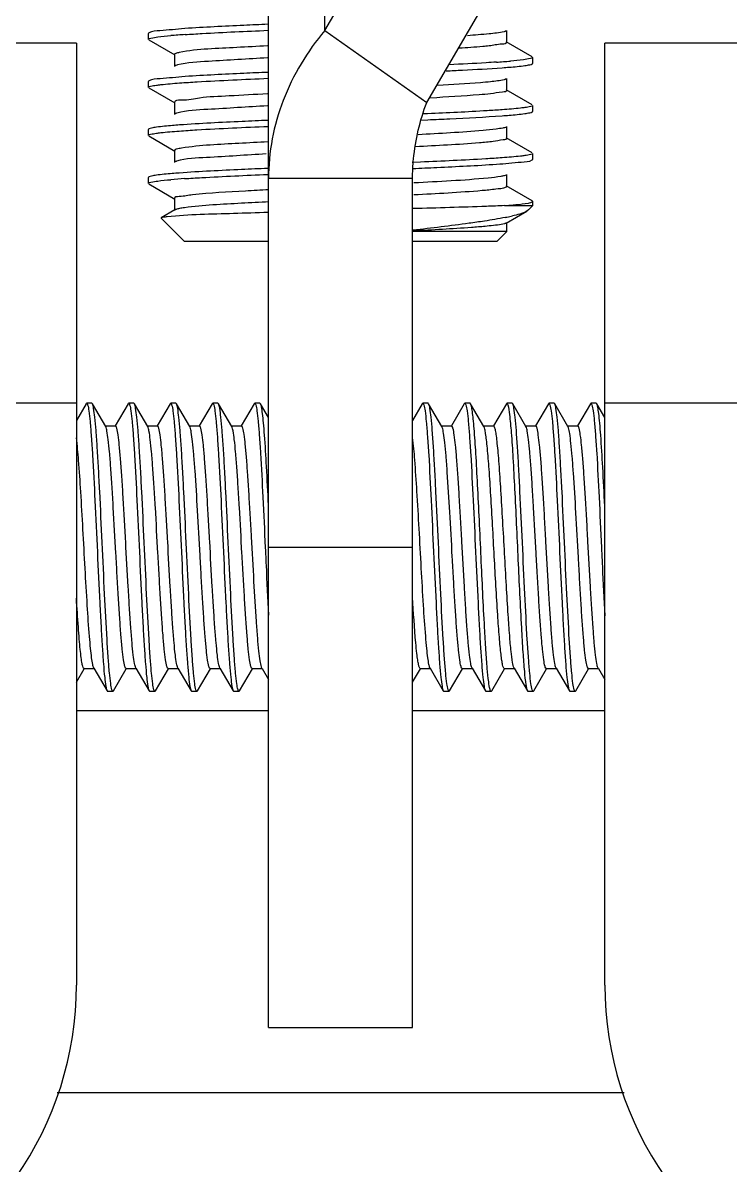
# Model space of a CAD drawing. Extents: x 27938 to 1042331, y -235042 to 1535213.
# Drawn here: x 722846 to 723188, y 765566 to 766119 of the extents above; entities that cross this region are included whole.
import ezdxf

# ---------------------------------------------------------------- set-up
doc = ezdxf.new("R2010")
doc.units = 0
doc.header["$LTSCALE"] = 1000
doc.header["$MEASUREMENT"] = 0

msp = doc.modelspace()

# ---------------------------------------------------------------- linework, layer by layer
at = {"linetype": 'Continuous'}
for p, q in [((722992.09, 766115.21), (723163.2, 766407.3)), ((723041.38, 766080.36), (723212.48, 766372.45)), ((722992.09, 766115.21), (722992.09, 766286.31)), ((722964.88, 765632.83), (722964.88, 766239.85)), ((722992.09, 766115.21), (723041.38, 766080.36)), ((723080.1, 766109.43), (723080.1, 766115.24)), ((722907.04, 766114.04), (722906.82, 766113.79)), ((722906.82, 766110.89), (722906.82, 766113.79)), ((722906.82, 766110.89), (722906.82, 766113.79)), ((722907.04, 766110.63), (722919.64, 766103.33)), ((723092.45, 766102.43), (723079.84, 766109.73)), ((722871.97, 766109.09), (722802.27, 766109.09)), ((722871.97, 766109.09), (722871.97, 765653.4)), ((723127.52, 765653.4), (723127.52, 766109.09)), ((723197.22, 766109.09), (723127.52, 766109.09)), ((722919.39, 766103.63), (722919.39, 766097.82)), ((723092.45, 766099.02), (723092.67, 766099.27)), ((723092.67, 766099.27), (723092.67, 766102.17)), ((723092.67, 766099.27), (723092.67, 766102.17)), ((722907.04, 766090.81), (722906.82, 766090.56)), ((722906.82, 766087.65), (722906.82, 766090.56)), ((722906.82, 766087.65), (722906.82, 766090.56)), ((722907.04, 766087.4), (722919.64, 766080.1)), ((723080.1, 766086.2), (723080.1, 766092.01)), ((723092.45, 766079.2), (723079.84, 766086.5)), ((722919.39, 766080.39), (722919.39, 766074.59)), ((723092.67, 766076.04), (723092.67, 766078.94)), ((723092.67, 766076.04), (723092.67, 766078.94)), ((723038.4, 766071.82), (723041.99, 766071.98)), ((723041.84, 766074.87), (723039.71, 766074.78)), ((723092.45, 766075.78), (723092.67, 766076.04)), ((722907.04, 766067.58), (722906.82, 766067.33)), ((722906.82, 766064.42), (722906.82, 766067.33)), ((722906.82, 766064.42), (722906.82, 766067.33)), ((723080.1, 766062.97), (723080.1, 766068.78)), ((722907.04, 766064.17), (722919.64, 766056.87)), ((723092.45, 766055.96), (723079.84, 766063.26)), ((722919.39, 766057.16), (722919.39, 766051.35)), ((723092.67, 766052.81), (723092.67, 766055.71)), ((723092.67, 766052.81), (723092.67, 766055.71)), ((723038.4, 766051.49), (723034.44, 766051.32)), ((723092.45, 766052.55), (723092.67, 766052.81)), ((722907.04, 766044.35), (722906.82, 766044.09)), ((722906.82, 766041.19), (722906.82, 766044.09)), ((722906.82, 766041.19), (722906.82, 766044.09)), ((723034.57, 766043.52), (722964.88, 766043.52)), ((723034.57, 765632.83), (723034.57, 766043.52)), ((723080.1, 766039.74), (723080.1, 766045.55)), ((722907.04, 766040.94), (722919.64, 766033.64)), ((723092.45, 766032.73), (723079.84, 766040.03)), ((722919.39, 766033.93), (722919.39, 766028.12)), ((723092.67, 766032.48), (723092.45, 766032.73)), ((723092.67, 766030.45), (723092.67, 766032.48)), ((722919.64, 766028.42), (722912.96, 766024.54)), ((723079.02, 766030.45), (723092.67, 766030.45)), ((723079.84, 766022.02), (723089.76, 766027.76)), ((723090.61, 766028.38), (723089.76, 766027.76)), ((723090.6, 766028.38), (723092.67, 766030.45)), ((722912.96, 766024.54), (722912.89, 766024.37)), ((722924.24, 766013.02), (722912.89, 766024.37)), ((723080.1, 766017.87), (723080.1, 766022.31)), ((723080.1, 766017.87), (723034.57, 766017.87)), ((723075.25, 766013.02), (723080.1, 766017.87)), ((722964.88, 766013.02), (722924.24, 766013.02)), ((723075.25, 766013.02), (723034.57, 766013.02)), ((722871.97, 765934.85), (722802.27, 765934.85)), ((722876.64, 765934.62), (722871.97, 765926.56)), ((722876.64, 765934.62), (722876.9, 765934.85)), ((722879.44, 765934.85), (722876.9, 765934.85)), ((722879.44, 765934.85), (722876.9, 765934.85)), ((722876.9, 765934.85), (722876.94, 765934.84)), ((722879.7, 765934.62), (722879.44, 765934.85)), ((722886.12, 765923.55), (722879.7, 765934.62)), ((722896.97, 765934.62), (722890.74, 765923.88)), ((722896.97, 765934.62), (722897.23, 765934.85)), ((722899.77, 765934.85), (722897.23, 765934.85)), ((722899.77, 765934.85), (722897.23, 765934.85)), ((722897.23, 765934.85), (722897.27, 765934.84)), ((722900.03, 765934.62), (722899.77, 765934.85)), ((722906.45, 765923.55), (722900.03, 765934.62)), ((722917.3, 765934.62), (722911.07, 765923.88)), ((722917.3, 765934.62), (722917.56, 765934.85)), ((722920.1, 765934.85), (722917.56, 765934.85)), ((722920.1, 765934.85), (722917.56, 765934.85)), ((722917.56, 765934.85), (722917.59, 765934.84)), ((722920.36, 765934.62), (722920.1, 765934.85)), ((722926.78, 765923.55), (722920.36, 765934.62)), ((722937.62, 765934.62), (722931.4, 765923.88)), ((722937.62, 765934.62), (722937.88, 765934.85)), ((722940.42, 765934.85), (722937.88, 765934.85)), ((722940.42, 765934.85), (722937.88, 765934.85)), ((722937.88, 765934.85), (722937.92, 765934.84)), ((722940.68, 765934.62), (722940.42, 765934.85)), ((722947.1, 765923.55), (722940.68, 765934.62)), ((722957.95, 765934.62), (722951.72, 765923.88)), ((722957.95, 765934.62), (722958.21, 765934.85)), ((722960.75, 765934.85), (722958.21, 765934.85)), ((722960.75, 765934.85), (722958.21, 765934.85)), ((722958.21, 765934.85), (722958.25, 765934.84)), ((722961.01, 765934.62), (722960.75, 765934.85)), ((722964.88, 765927.95), (722961.01, 765934.62)), ((723039.26, 765934.62), (723034.57, 765926.53)), ((723039.26, 765934.62), (723039.52, 765934.85)), ((723042.06, 765934.85), (723039.52, 765934.85)), ((723042.06, 765934.85), (723039.52, 765934.85)), ((723039.52, 765934.85), (723039.56, 765934.84)), ((723042.32, 765934.62), (723042.06, 765934.85)), ((723048.74, 765923.55), (723042.32, 765934.62)), ((723059.59, 765934.62), (723053.36, 765923.88)), ((723059.59, 765934.62), (723059.85, 765934.85)), ((723062.39, 765934.85), (723059.85, 765934.85)), ((723062.39, 765934.85), (723059.85, 765934.85)), ((723059.85, 765934.85), (723059.89, 765934.84)), ((723062.65, 765934.62), (723062.39, 765934.85)), ((723069.07, 765923.55), (723062.65, 765934.62)), ((723079.92, 765934.62), (723073.69, 765923.88)), ((723079.92, 765934.62), (723080.18, 765934.85)), ((723082.72, 765934.85), (723080.18, 765934.85)), ((723082.72, 765934.85), (723080.18, 765934.85)), ((723080.18, 765934.85), (723080.22, 765934.84)), ((723082.98, 765934.62), (723082.72, 765934.85)), ((723089.4, 765923.55), (723082.98, 765934.62)), ((723100.25, 765934.62), (723094.02, 765923.88)), ((723100.25, 765934.62), (723100.51, 765934.85)), ((723103.05, 765934.85), (723100.51, 765934.85)), ((723103.05, 765934.85), (723100.51, 765934.85)), ((723100.51, 765934.85), (723100.55, 765934.84)), ((723103.31, 765934.62), (723103.05, 765934.85)), ((723109.73, 765923.55), (723103.31, 765934.62)), ((723120.58, 765934.62), (723114.35, 765923.88)), ((723120.58, 765934.62), (723120.84, 765934.85)), ((723123.38, 765934.85), (723120.84, 765934.85)), ((723123.38, 765934.85), (723120.84, 765934.85)), ((723120.84, 765934.85), (723120.87, 765934.84)), ((723123.64, 765934.62), (723123.38, 765934.85)), ((723127.52, 765927.92), (723123.64, 765934.62)), ((723197.22, 765934.85), (723127.52, 765934.85)), ((722890.86, 765923.81), (722885.97, 765923.81)), ((722911.18, 765923.81), (722906.29, 765923.81)), ((722931.51, 765923.81), (722926.62, 765923.81)), ((722926.9, 765923.28), (722926.78, 765923.55)), ((722951.84, 765923.81), (722946.95, 765923.81)), ((723053.48, 765923.81), (723048.59, 765923.81)), ((723048.94, 765923.1), (723048.74, 765923.55)), ((723073.81, 765923.81), (723068.92, 765923.81)), ((723094.14, 765923.81), (723089.25, 765923.81)), ((723114.46, 765923.81), (723109.57, 765923.81)), ((722963.3, 765865.08), (722963.31, 765864.9)), ((722964.88, 765865.15), (723034.57, 765865.15)), ((723125.92, 765865.08), (723125.95, 765864.35)), ((722871.97, 765799.88), (722875.76, 765806.43)), ((722875.65, 765806.49), (722880.54, 765806.49)), ((722880.38, 765806.76), (722886.8, 765795.68)), ((722889.86, 765795.68), (722896.09, 765806.43)), ((722895.98, 765806.49), (722900.87, 765806.49)), ((722900.71, 765806.76), (722907.13, 765795.68)), ((722910.19, 765795.68), (722916.42, 765806.43)), ((722916.3, 765806.49), (722921.19, 765806.49)), ((722921.04, 765806.76), (722927.46, 765795.68)), ((722930.52, 765795.68), (722936.75, 765806.43)), ((722936.63, 765806.49), (722941.52, 765806.49)), ((722941.37, 765806.76), (722947.79, 765795.68)), ((722950.85, 765795.68), (722957.07, 765806.43)), ((722956.96, 765806.49), (722961.85, 765806.49)), ((722961.7, 765806.76), (722961.85, 765806.49)), ((722961.85, 765806.49), (722964.88, 765801.27)), ((723034.57, 765799.85), (723038.39, 765806.43)), ((723038.27, 765806.49), (723043.16, 765806.49)), ((723043.01, 765806.76), (723049.43, 765795.68)), ((723052.49, 765795.68), (723058.71, 765806.43)), ((723058.6, 765806.49), (723063.49, 765806.49)), ((723063.34, 765806.76), (723069.76, 765795.68)), ((723072.82, 765795.68), (723079.04, 765806.43)), ((723078.93, 765806.49), (723083.82, 765806.49)), ((723083.66, 765806.76), (723090.08, 765795.68)), ((723093.14, 765795.68), (723099.37, 765806.43)), ((723099.26, 765806.49), (723104.15, 765806.49)), ((723103.99, 765806.76), (723110.41, 765795.68)), ((723113.47, 765795.68), (723119.7, 765806.43)), ((723119.58, 765806.49), (723124.47, 765806.49)), ((723124.32, 765806.76), (723124.47, 765806.49)), ((723124.47, 765806.49), (723127.52, 765801.24)), ((722886.8, 765795.68), (722887.06, 765795.46)), ((722889.6, 765795.46), (722887.06, 765795.46)), ((722889.6, 765795.46), (722887.06, 765795.46)), ((722889.6, 765795.46), (722889.57, 765795.46)), ((722889.86, 765795.68), (722889.6, 765795.46)), ((722907.13, 765795.68), (722907.39, 765795.46)), ((722909.93, 765795.46), (722907.39, 765795.46)), ((722909.93, 765795.46), (722907.39, 765795.46)), ((722909.93, 765795.46), (722909.89, 765795.46)), ((722910.19, 765795.68), (722909.93, 765795.46)), ((722927.46, 765795.68), (722927.72, 765795.46)), ((722930.26, 765795.46), (722927.72, 765795.46)), ((722930.26, 765795.46), (722927.72, 765795.46)), ((722930.26, 765795.46), (722930.22, 765795.46)), ((722930.52, 765795.68), (722930.26, 765795.46)), ((722947.79, 765795.68), (722948.05, 765795.46)), ((722950.59, 765795.46), (722948.05, 765795.46)), ((722950.59, 765795.46), (722948.05, 765795.46)), ((722950.59, 765795.46), (722950.55, 765795.46)), ((722950.85, 765795.68), (722950.59, 765795.46)), ((723049.43, 765795.68), (723049.69, 765795.46)), ((723052.23, 765795.46), (723049.69, 765795.46)), ((723052.23, 765795.46), (723049.69, 765795.46)), ((723052.23, 765795.46), (723052.19, 765795.46)), ((723052.49, 765795.68), (723052.23, 765795.46)), ((723069.76, 765795.68), (723070.02, 765795.46)), ((723072.56, 765795.46), (723070.02, 765795.46)), ((723072.56, 765795.46), (723070.02, 765795.46)), ((723072.82, 765795.68), (723072.56, 765795.46)), ((723090.08, 765795.68), (723090.34, 765795.46)), ((723092.88, 765795.46), (723090.34, 765795.46)), ((723092.88, 765795.46), (723090.34, 765795.46)), ((723092.88, 765795.46), (723092.85, 765795.46)), ((723093.14, 765795.68), (723092.88, 765795.46)), ((723110.41, 765795.68), (723110.67, 765795.46)), ((723113.21, 765795.46), (723110.67, 765795.46)), ((723113.21, 765795.46), (723110.67, 765795.46)), ((723113.21, 765795.46), (723113.17, 765795.46)), ((723113.47, 765795.68), (723113.21, 765795.46)), ((722871.97, 765786.16), (722964.88, 765786.16)), ((723034.57, 765786.16), (723127.52, 765786.16)), ((722964.88, 765632.83), (723034.57, 765632.83)), ((722862.62, 765601.47), (723136.87, 765601.47))]:
    msp.add_line(p, q, dxfattribs=at)
for centre, radius, start, end in [((722951.24, 765712.26), 401.84, 93.8141, 94.8058), ((723048.39, 766499.06), 400.09, 273.8288, 274.8033), ((722950.94, 765646.33), 398.06, 93.8424, 94.8038), ((723054.17, 766357.24), 327.74, 274.348, 274.8253), ((723053.77, 766152.13), 129.96, 281.4121, 281.7338), ((723059.9, 766123.08), 100.28, 281.6827, 283.258), ((722709.34, 765653.4), 162.62, 290.3175, 0), ((723290.14, 765653.4), 162.62, 180, 249.6825)]:
    msp.add_arc(centre, radius, start, end, dxfattribs=at)
for points, knots in [([(722924.35, 766116.1), (722920.35, 766115.83), (722914.73, 766115.05), (722908.6, 766114.94), (722907.04, 766114.04)], [0, 0, 0, 0, 0.690313, 1, 1, 1, 1]), ([(722964.57, 766118.16), (722960.69, 766118), (722947.28, 766117.4), (722933.88, 766116.75), (722924.35, 766116.1)], [0, 0, 0, 0, 0.28888, 1, 1, 1, 1]), ([(722924.51, 766113.21), (722927.27, 766113.39), (722940.61, 766114.2), (722953.96, 766114.8), (722964.55, 766115.26)], [0, 0, 0, 0, 0.20666, 1, 1, 1, 1]), ([(722992.09, 766115.21), (722983.66, 766105.12), (722969.88, 766082.49), (722964.88, 766056.33), (722964.88, 766043.52)], [0, 0, 0, 0, 0.506705, 1, 1, 1, 1]), ([(723079.84, 766114.95), (723079.54, 766114.77), (723076.8, 766114.01), (723074.01, 766113.77), (723071.56, 766113.52)], [0, 0, 0, 0, 0.12456, 1, 1, 1, 1]), ([(722906.82, 766110.89), (722906.82, 766111.31), (722909.04, 766111.59), (722910.16, 766111.89), (722911.28, 766112.04)], [0, 0, 0, 0, 0.271559, 1, 1, 1, 1]), ([(723080.09, 766109.43), (723080.1, 766108.66), (723075.71, 766108.57), (723073.69, 766107.93), (723071.56, 766107.71)], [0, 0, 0, 0, 0.265827, 1, 1, 1, 1]), ([(722921.71, 766104.52), (722921.12, 766104.4), (722920.45, 766104.25), (722919.39, 766103.87), (722919.39, 766103.63)], [0, 0, 0, 0, 0.709574, 1, 1, 1, 1]), ([(722964.34, 766107.75), (722959.41, 766107.49), (722945.21, 766106.59), (722930.86, 766106.28), (722921.71, 766104.52)], [0, 0, 0, 0, 0.346423, 1, 1, 1, 1]), ([(723071.56, 766107.71), (723070.55, 766107.61), (723065.72, 766107.16), (723060.88, 766106.81), (723057.05, 766106.56)], [0, 0, 0, 0, 0.208697, 1, 1, 1, 1]), ([(722920.81, 766098.51), (722920.58, 766098.46), (722920.18, 766098.35), (722919.79, 766098.2), (722919.65, 766098.11)], [0, 0, 0, 0, 0.589728, 1, 1, 1, 1]), ([(722964.34, 766101.94), (722954.84, 766101.45), (722940.38, 766100.38), (722925.71, 766099.72), (722920.81, 766098.51)], [0, 0, 0, 0, 0.653589, 1, 1, 1, 1]), ([(723075.1, 766099.86), (723073.45, 766099.75), (723065.85, 766099.27), (723058.24, 766098.88), (723052.29, 766098.59)], [0, 0, 0, 0, 0.217612, 1, 1, 1, 1]), ([(723077.94, 766097.16), (723079.07, 766097.24), (723082.73, 766097.53), (723086.4, 766097.86), (723088.92, 766098.22)], [0, 0, 0, 0, 0.307442, 1, 1, 1, 1]), ([(723092.67, 766102.17), (723092.67, 766101.75), (723090.44, 766101.47), (723089.31, 766101.17), (723088.18, 766101.02)], [0, 0, 0, 0, 0.271489, 1, 1, 1, 1]), ([(723088.92, 766098.22), (723089.69, 766098.32), (723090.87, 766098.53), (723092.08, 766098.8), (723092.45, 766099.02)], [0, 0, 0, 0, 0.642991, 1, 1, 1, 1]), ([(722924.51, 766092.88), (722920.47, 766092.6), (722914.8, 766091.82), (722908.61, 766091.72), (722907.04, 766090.81)], [0, 0, 0, 0, 0.690488, 1, 1, 1, 1]), ([(722964.55, 766094.93), (722960.7, 766094.76), (722947.35, 766094.17), (722934, 766093.52), (722924.51, 766092.88)], [0, 0, 0, 0, 0.28855, 1, 1, 1, 1]), ([(723050.82, 766095.61), (723053.43, 766095.74), (723062.47, 766096.19), (723071.52, 766096.69), (723077.94, 766097.16)], [0, 0, 0, 0, 0.288481, 1, 1, 1, 1]), ([(722906.82, 766087.65), (722906.82, 766088.02), (722908.7, 766088.33), (722909.69, 766088.59), (722910.65, 766088.72)], [0, 0, 0, 0, 0.274156, 1, 1, 1, 1]), ([(722910.65, 766088.72), (722911.36, 766088.82), (722915.07, 766089.27), (722918.8, 766089.56), (722921.82, 766089.78)], [0, 0, 0, 0, 0.191478, 1, 1, 1, 1]), ([(722921.82, 766089.78), (722924.67, 766089.99), (722938.96, 766090.91), (722953.26, 766091.54), (722964.7, 766092.03)], [0, 0, 0, 0, 0.199878, 1, 1, 1, 1]), ([(723072.27, 766090.36), (723070.65, 766090.19), (723062.19, 766089.42), (723053.71, 766088.91), (723046.85, 766088.52)], [0, 0, 0, 0, 0.191776, 1, 1, 1, 1]), ([(723079.84, 766091.72), (723079.56, 766091.55), (723077.06, 766090.84), (723074.5, 766090.6), (723072.27, 766090.36)], [0, 0, 0, 0, 0.12695, 1, 1, 1, 1]), ([(722964.37, 766084.52), (722958.21, 766084.2), (722947.59, 766083.46), (722932.54, 766083), (722925.67, 766081.23), (722919.4, 766081.48), (722919.39, 766080.39)], [0, 0, 0, 0, 0.408978, 0.726291, 0.927833, 1, 1, 1, 1]), ([(723072.27, 766084.56), (723070.45, 766084.36), (723060.8, 766083.49), (723051.12, 766082.94), (723043.27, 766082.51)], [0, 0, 0, 0, 0.188503, 1, 1, 1, 1]), ([(723080.1, 766086.2), (723080.1, 766085.49), (723076.09, 766085.34), (723074.23, 766084.77), (723072.27, 766084.56)], [0, 0, 0, 0, 0.266822, 1, 1, 1, 1]), ([(722964.35, 766078.71), (722954.73, 766078.21), (722940.21, 766077.08), (722925.43, 766076.52), (722920.6, 766075.23)], [0, 0, 0, 0, 0.658464, 1, 1, 1, 1]), ([(723034.57, 766043.52), (723034.57, 766046.69), (723035.16, 766059.22), (723038.09, 766071.6), (723041.38, 766080.36)], [0, 0, 0, 0, 0.253333, 1, 1, 1, 1]), ([(723077.94, 766076.83), (723075.5, 766076.65), (723063.48, 766075.86), (723051.44, 766075.3), (723041.84, 766074.87)], [0, 0, 0, 0, 0.202741, 1, 1, 1, 1]), ([(723088.92, 766077.89), (723088.22, 766077.79), (723084.57, 766077.34), (723080.9, 766077.05), (723077.94, 766076.83)], [0, 0, 0, 0, 0.191345, 1, 1, 1, 1]), ([(723092.67, 766078.94), (723092.67, 766078.58), (723090.83, 766078.27), (723089.86, 766078.02), (723088.92, 766077.89)], [0, 0, 0, 0, 0.274511, 1, 1, 1, 1]), ([(722920.6, 766075.23), (722920.41, 766075.18), (722920.09, 766075.08), (722919.77, 766074.95), (722919.65, 766074.88)], [0, 0, 0, 0, 0.581089, 1, 1, 1, 1]), ([(722964.7, 766071.7), (722960.49, 766071.52), (722946.19, 766070.88), (722931.89, 766070.19), (722921.82, 766069.46)], [0, 0, 0, 0, 0.294353, 1, 1, 1, 1]), ([(723041.99, 766071.98), (723045.5, 766072.13), (723057.48, 766072.69), (723069.46, 766073.3), (723077.92, 766073.93)], [0, 0, 0, 0, 0.292638, 1, 1, 1, 1]), ([(723077.92, 766073.93), (723079.05, 766074.01), (723082.72, 766074.3), (723086.38, 766074.63), (723088.91, 766074.98)], [0, 0, 0, 0, 0.307508, 1, 1, 1, 1]), ([(723088.91, 766074.98), (723089.68, 766075.09), (723090.87, 766075.3), (723092.07, 766075.57), (723092.45, 766075.78)], [0, 0, 0, 0, 0.64302, 1, 1, 1, 1]), ([(722906.82, 766064.42), (722906.82, 766064.79), (722908.68, 766065.1), (722909.66, 766065.35), (722910.62, 766065.48)], [0, 0, 0, 0, 0.274335, 1, 1, 1, 1]), ([(722910.65, 766068.39), (722909.86, 766068.28), (722908.66, 766068.07), (722907.42, 766067.8), (722907.04, 766067.58)], [0, 0, 0, 0, 0.643846, 1, 1, 1, 1]), ([(722910.62, 766065.48), (722911.32, 766065.58), (722915, 766066.03), (722918.69, 766066.32), (722921.68, 766066.54)], [0, 0, 0, 0, 0.191445, 1, 1, 1, 1]), ([(722921.82, 766069.46), (722920.67, 766069.37), (722916.94, 766069.08), (722913.22, 766068.75), (722910.65, 766068.39)], [0, 0, 0, 0, 0.307315, 1, 1, 1, 1]), ([(722921.68, 766066.54), (722924.54, 766066.75), (722938.87, 766067.67), (722953.21, 766068.31), (722964.7, 766068.8)], [0, 0, 0, 0, 0.199508, 1, 1, 1, 1]), ([(723074.98, 766067.45), (723072.87, 766067.18), (723060.3, 766065.95), (723047.69, 766065.31), (723037.2, 766064.76)], [0, 0, 0, 0, 0.168361, 1, 1, 1, 1]), ([(723079.84, 766068.48), (723079.34, 766068.19), (723077.67, 766067.86), (723076.05, 766067.59), (723074.98, 766067.45)], [0, 0, 0, 0, 0.350876, 1, 1, 1, 1]), ([(722964.6, 766061.3), (722959.92, 766061.06), (722945.99, 766060.23), (722931.99, 766059.71), (722922.83, 766058.25)], [0, 0, 0, 0, 0.335812, 1, 1, 1, 1]), ([(723073.56, 766061.47), (723071.35, 766061.21), (723058.82, 766060.07), (723046.25, 766059.42), (723035.9, 766058.89)], [0, 0, 0, 0, 0.176564, 1, 1, 1, 1]), ([(723080.1, 766062.97), (723080.1, 766062.37), (723076.78, 766062.12), (723075.2, 766061.66), (723073.56, 766061.47)], [0, 0, 0, 0, 0.268738, 1, 1, 1, 1]), ([(722922.83, 766058.25), (722921.96, 766058.11), (722921.04, 766057.89), (722919.39, 766057.5), (722919.39, 766057.16)], [0, 0, 0, 0, 0.720112, 1, 1, 1, 1]), ([(722963.82, 766055.45), (722954.17, 766054.95), (722939.78, 766053.74), (722925.05, 766053.32), (722920.37, 766051.93)], [0, 0, 0, 0, 0.664513, 1, 1, 1, 1]), ([(723088.91, 766054.65), (723088.21, 766054.56), (723084.56, 766054.11), (723080.89, 766053.82), (723077.92, 766053.6)], [0, 0, 0, 0, 0.191315, 1, 1, 1, 1]), ([(723092.67, 766055.71), (723092.67, 766055.35), (723090.83, 766055.04), (723089.85, 766054.79), (723088.91, 766054.65)], [0, 0, 0, 0, 0.27452, 1, 1, 1, 1]), ([(722920.37, 766051.93), (722920.23, 766051.89), (722919.98, 766051.81), (722919.74, 766051.7), (722919.65, 766051.65)], [0, 0, 0, 0, 0.569413, 1, 1, 1, 1]), ([(722964.5, 766048.46), (722960.29, 766048.28), (722946.01, 766047.64), (722931.73, 766046.95), (722921.68, 766046.21)], [0, 0, 0, 0, 0.294609, 1, 1, 1, 1]), ([(723034.61, 766048.42), (723038.53, 766048.59), (723052.06, 766049.19), (723065.6, 766049.85), (723075.21, 766050.5)], [0, 0, 0, 0, 0.2891, 1, 1, 1, 1]), ([(723077.92, 766053.6), (723075.27, 766053.4), (723062.11, 766052.55), (723048.93, 766051.95), (723038.4, 766051.49)], [0, 0, 0, 0, 0.201017, 1, 1, 1, 1]), ([(723075.21, 766050.5), (723079.2, 766050.77), (723084.8, 766051.55), (723090.89, 766051.66), (723092.45, 766052.55)], [0, 0, 0, 0, 0.690204, 1, 1, 1, 1]), ([(722910.62, 766045.16), (722909.84, 766045.05), (722908.64, 766044.84), (722907.42, 766044.57), (722907.04, 766044.35)], [0, 0, 0, 0, 0.643454, 1, 1, 1, 1]), ([(722921.68, 766046.21), (722920.54, 766046.13), (722916.85, 766045.84), (722913.16, 766045.51), (722910.62, 766045.16)], [0, 0, 0, 0, 0.307366, 1, 1, 1, 1]), ([(722924.27, 766043.49), (722927.03, 766043.68), (722940.43, 766044.5), (722953.84, 766045.1), (722964.48, 766045.56)], [0, 0, 0, 0, 0.206107, 1, 1, 1, 1]), ([(723077.31, 766044.57), (723075.27, 766044.21), (723061.26, 766042.7), (723047.19, 766042.04), (723035.2, 766041.43)], [0, 0, 0, 0, 0.147214, 1, 1, 1, 1]), ([(723079.84, 766045.25), (723079.56, 766045.09), (723078.7, 766044.84), (723077.85, 766044.66), (723077.31, 766044.57)], [0, 0, 0, 0, 0.376557, 1, 1, 1, 1]), ([(722906.82, 766041.19), (722906.82, 766041.61), (722909.03, 766041.89), (722910.15, 766042.19), (722911.27, 766042.34)], [0, 0, 0, 0, 0.271614, 1, 1, 1, 1]), ([(722964.99, 766038.08), (722961.22, 766037.89), (722948.93, 766037.23), (722936.63, 766036.53), (722928.13, 766035.67)], [0, 0, 0, 0, 0.306539, 1, 1, 1, 1]), ([(723074.81, 766038.39), (723072.6, 766038.1), (723059.43, 766036.85), (723046.22, 766036.19), (723035.24, 766035.62)], [0, 0, 0, 0, 0.168449, 1, 1, 1, 1]), ([(723080.1, 766039.74), (723080.1, 766039.58), (723078.13, 766038.49), (723076.48, 766038.6), (723074.81, 766038.39)], [0, 0, 0, 0, 0.08596, 1, 1, 1, 1]), ([(722928.13, 766035.67), (722925.95, 766035.45), (722923.89, 766034.79), (722919.39, 766034.72), (722919.39, 766033.93)], [0, 0, 0, 0, 0.734394, 1, 1, 1, 1]), ([(722965.06, 766032.28), (722960.62, 766032.05), (722947.01, 766031.28), (722933.36, 766030.64), (722924.24, 766029.41)], [0, 0, 0, 0, 0.325706, 1, 1, 1, 1]), ([(723090.56, 766031.69), (723090.96, 766031.76), (723091.6, 766031.9), (723092.25, 766032.1), (723092.46, 766032.23)], [0, 0, 0, 0, 0.619944, 1, 1, 1, 1]), ([(723092.46, 766032.23), (723092.52, 766032.26), (723092.61, 766032.33), (723092.67, 766032.43), (723092.67, 766032.48)], [0, 0, 0, 0, 0.597477, 1, 1, 1, 1]), ([(722964.76, 766027.11), (722959.17, 766026.95), (722942.85, 766026.38), (722926.48, 766026.16), (722915.8, 766025.04)], [0, 0, 0, 0, 0.34233, 1, 1, 1, 1]), ([(722920.21, 766028.65), (722920.1, 766028.61), (722919.91, 766028.55), (722919.72, 766028.46), (722919.65, 766028.42)], [0, 0, 0, 0, 0.559909, 1, 1, 1, 1]), ([(722924.24, 766029.41), (722923.43, 766029.3), (722922.08, 766029.1), (722920.73, 766028.82), (722920.21, 766028.65)], [0, 0, 0, 0, 0.599115, 1, 1, 1, 1]), ([(723079.02, 766030.45), (723076.09, 766030.31), (723061.36, 766029.72), (723046.62, 766029.3), (723034.8, 766028.98)], [0, 0, 0, 0, 0.198632, 1, 1, 1, 1]), ([(723081.74, 766030.67), (723082.68, 766030.75), (723085.62, 766031.02), (723088.57, 766031.32), (723090.56, 766031.69)], [0, 0, 0, 0, 0.318168, 1, 1, 1, 1]), ([(722915.8, 766025.04), (722915.16, 766024.98), (722914.22, 766024.84), (722913.24, 766024.7), (722912.96, 766024.54)], [0, 0, 0, 0, 0.666426, 1, 1, 1, 1]), ([(723069.3, 766022.96), (723066.83, 766022.58), (723055.35, 766020.93), (723043.83, 766019.58), (723034.8, 766018.55)], [0, 0, 0, 0, 0.215985, 1, 1, 1, 1]), ([(723078.95, 766021.69), (723078.47, 766021.56), (723075.42, 766020.95), (723072.33, 766020.66), (723069.74, 766020.42)], [0, 0, 0, 0, 0.160547, 1, 1, 1, 1]), ([(723079.84, 766022.02), (723079.73, 766021.95), (723079.43, 766021.83), (723079.12, 766021.74), (723078.95, 766021.69)], [0, 0, 0, 0, 0.420841, 1, 1, 1, 1]), ([(723069.74, 766020.42), (723067.5, 766020.21), (723055.92, 766019.28), (723044.31, 766018.66), (723034.96, 766018.18)], [0, 0, 0, 0, 0.193571, 1, 1, 1, 1]), ([(722876.94, 765934.84), (722876.98, 765934.83), (722877.22, 765934.65), (722877.3, 765934.34), (722877.37, 765934.11)], [0, 0, 0, 0, 0.146246, 1, 1, 1, 1]), ([(722877.37, 765934.11), (722877.68, 765933.14), (722878.08, 765930.41), (722878.65, 765925.31), (722879.2, 765918.2), (722880.02, 765905.5), (722880.98, 765886.85), (722882.08, 765862.96), (722883.03, 765842.68), (722883.82, 765827.41), (722884.39, 765817.58), (722884.98, 765809.34), (722885.49, 765802.9), (722886.11, 765798.6), (722886.43, 765796.33), (722886.8, 765795.68)], [0, 0, 0, 0, 0.021868, 0.059293, 0.111148, 0.175758, 0.334416, 0.514504, 0.692433, 0.773207, 0.844889, 0.905123, 0.951944, 0.983855, 1, 1, 1, 1]), ([(722889.13, 765796.2), (722888.82, 765797.17), (722888.42, 765799.9), (722887.85, 765805.01), (722887.3, 765812.12), (722886.48, 765824.82), (722885.53, 765843.47), (722884.42, 765867.35), (722883.48, 765887.63), (722882.68, 765902.9), (722882.11, 765912.73), (722881.53, 765920.97), (722881.01, 765927.41), (722880.4, 765931.71), (722880.07, 765933.98), (722879.7, 765934.62)], [0, 0, 0, 0, 0.021893, 0.059337, 0.111209, 0.175831, 0.334488, 0.514558, 0.692467, 0.773229, 0.8449, 0.905129, 0.951948, 0.983856, 1, 1, 1, 1]), ([(722897.27, 765934.84), (722897.31, 765934.83), (722897.54, 765934.66), (722897.62, 765934.36), (722897.69, 765934.13)], [0, 0, 0, 0, 0.147522, 1, 1, 1, 1]), ([(722897.69, 765934.13), (722898, 765933.18), (722898.4, 765930.46), (722898.97, 765925.38), (722899.52, 765918.28), (722900.35, 765905.59), (722901.3, 765886.94), (722902.41, 765863.04), (722903.35, 765842.74), (722904.15, 765827.45), (722904.72, 765817.61), (722905.3, 765809.35), (722905.82, 765802.91), (722906.43, 765798.6), (722906.76, 765796.33), (722907.13, 765795.68)], [0, 0, 0, 0, 0.02168, 0.058952, 0.110694, 0.175227, 0.333837, 0.514005, 0.692077, 0.772934, 0.8447, 0.905011, 0.95189, 0.983838, 1, 1, 1, 1]), ([(722909.46, 765796.2), (722909.15, 765797.16), (722908.75, 765799.9), (722908.18, 765805), (722907.63, 765812.11), (722906.81, 765824.81), (722905.86, 765843.46), (722904.75, 765867.34), (722903.81, 765887.63), (722903.01, 765902.9), (722902.44, 765912.73), (722901.86, 765920.97), (722901.34, 765927.41), (722900.72, 765931.71), (722900.4, 765933.98), (722900.03, 765934.62)], [0, 0, 0, 0, 0.021869, 0.059298, 0.111159, 0.175773, 0.334425, 0.514513, 0.692436, 0.773203, 0.844885, 0.905123, 0.951945, 0.983855, 1, 1, 1, 1]), ([(722917.59, 765934.84), (722917.64, 765934.83), (722917.88, 765934.65), (722917.95, 765934.34), (722918.03, 765934.11)], [0, 0, 0, 0, 0.146192, 1, 1, 1, 1]), ([(722918.03, 765934.11), (722918.34, 765933.14), (722918.74, 765930.41), (722919.31, 765925.3), (722919.86, 765918.2), (722920.68, 765905.49), (722921.63, 765886.85), (722922.74, 765862.96), (722923.68, 765842.68), (722924.48, 765827.41), (722925.05, 765817.58), (722925.63, 765809.34), (722926.15, 765802.9), (722926.76, 765798.6), (722927.09, 765796.33), (722927.46, 765795.68)], [0, 0, 0, 0, 0.021875, 0.059308, 0.111172, 0.175789, 0.334441, 0.514524, 0.692444, 0.773209, 0.844888, 0.905124, 0.951946, 0.983855, 1, 1, 1, 1]), ([(722929.8, 765796.18), (722929.49, 765797.13), (722929.09, 765799.85), (722928.52, 765804.93), (722927.97, 765812.03), (722927.14, 765824.72), (722926.19, 765843.37), (722925.08, 765867.27), (722924.14, 765887.57), (722923.34, 765902.86), (722922.77, 765912.7), (722922.18, 765920.95), (722921.67, 765927.4), (722921.05, 765931.7), (722920.73, 765933.98), (722920.36, 765934.62)], [0, 0, 0, 0, 0.021696, 0.058981, 0.110733, 0.175273, 0.333889, 0.51405, 0.692109, 0.772959, 0.844718, 0.905021, 0.951895, 0.98384, 1, 1, 1, 1]), ([(722937.92, 765934.84), (722937.96, 765934.83), (722938.21, 765934.65), (722938.28, 765934.34), (722938.36, 765934.1)], [0, 0, 0, 0, 0.146067, 1, 1, 1, 1]), ([(722938.36, 765934.1), (722938.66, 765933.14), (722939.06, 765930.4), (722939.63, 765925.3), (722940.18, 765918.19), (722941.01, 765905.48), (722941.96, 765886.84), (722943.07, 765862.95), (722944.01, 765842.67), (722944.81, 765827.4), (722945.38, 765817.57), (722945.96, 765809.33), (722946.48, 765802.9), (722947.09, 765798.6), (722947.41, 765796.33), (722947.79, 765795.68)], [0, 0, 0, 0, 0.021894, 0.059339, 0.111212, 0.175833, 0.334492, 0.514561, 0.69247, 0.773231, 0.844902, 0.905131, 0.951948, 0.983856, 1, 1, 1, 1]), ([(722950.12, 765796.2), (722949.81, 765797.16), (722949.41, 765799.9), (722948.84, 765805), (722948.29, 765812.11), (722947.46, 765824.81), (722946.51, 765843.46), (722945.41, 765867.34), (722944.46, 765887.63), (722943.66, 765902.9), (722943.1, 765912.73), (722942.51, 765920.97), (722942, 765927.41), (722941.38, 765931.71), (722941.06, 765933.98), (722940.68, 765934.62)], [0, 0, 0, 0, 0.021872, 0.059299, 0.111157, 0.175768, 0.334426, 0.51451, 0.692437, 0.773209, 0.84489, 0.905124, 0.951944, 0.983855, 1, 1, 1, 1]), ([(722958.25, 765934.84), (722958.29, 765934.83), (722958.53, 765934.65), (722958.61, 765934.35), (722958.68, 765934.11)], [0, 0, 0, 0, 0.14652, 1, 1, 1, 1]), ([(722958.68, 765934.11), (722958.98, 765933.18), (722959.37, 765930.54), (722959.93, 765925.61), (722960.47, 765918.76), (722961.28, 765906.49), (722962.21, 765888.4), (722962.92, 765873.19), (722963.3, 765865.08)], [0, 0, 0, 0, 0.0425, 0.114919, 0.215181, 0.340186, 0.648075, 1, 1, 1, 1]), ([(722964.88, 765885.49), (722964.57, 765891.73), (722964, 765903.05), (722963.21, 765916.35), (722962.51, 765924.9), (722962.08, 765929.45), (722961.59, 765932.52), (722961.29, 765934.14), (722961.01, 765934.62)], [0, 0, 0, 0, 0.379707, 0.689476, 0.809337, 0.902177, 0.966048, 1, 1, 1, 1]), ([(723039.56, 765934.84), (723039.6, 765934.83), (723039.84, 765934.65), (723039.92, 765934.35), (723039.99, 765934.12)], [0, 0, 0, 0, 0.146788, 1, 1, 1, 1]), ([(723039.99, 765934.12), (723040.3, 765933.16), (723040.7, 765930.43), (723041.27, 765925.34), (723041.82, 765918.24), (723042.64, 765905.54), (723043.6, 765886.89), (723044.7, 765863), (723045.65, 765842.7), (723046.45, 765827.43), (723047.01, 765817.59), (723047.6, 765809.34), (723048.12, 765802.9), (723048.73, 765798.6), (723049.05, 765796.33), (723049.43, 765795.68)], [0, 0, 0, 0, 0.021788, 0.059148, 0.110955, 0.175533, 0.334174, 0.514296, 0.692285, 0.773094, 0.844811, 0.905077, 0.951921, 0.983848, 1, 1, 1, 1]), ([(723051.76, 765796.2), (723051.45, 765797.16), (723051.05, 765799.9), (723050.48, 765805), (723049.93, 765812.11), (723049.1, 765824.81), (723048.15, 765843.46), (723047.04, 765867.34), (723046.1, 765887.63), (723045.3, 765902.9), (723044.74, 765912.73), (723044.15, 765920.97), (723043.64, 765927.41), (723043.02, 765931.71), (723042.7, 765933.98), (723042.32, 765934.62)], [0, 0, 0, 0, 0.021877, 0.059311, 0.111175, 0.175792, 0.334445, 0.514524, 0.692444, 0.773209, 0.844887, 0.905122, 0.951945, 0.983855, 1, 1, 1, 1]), ([(723059.89, 765934.84), (723059.93, 765934.83), (723060.17, 765934.65), (723060.25, 765934.35), (723060.32, 765934.12)], [0, 0, 0, 0, 0.146706, 1, 1, 1, 1]), ([(723060.32, 765934.12), (723060.63, 765933.16), (723061.03, 765930.43), (723061.6, 765925.33), (723062.15, 765918.23), (723062.97, 765905.53), (723063.93, 765886.88), (723065.03, 765862.99), (723065.98, 765842.7), (723066.77, 765827.42), (723067.34, 765817.59), (723067.93, 765809.34), (723068.44, 765802.9), (723069.06, 765798.6), (723069.38, 765796.33), (723069.76, 765795.68)], [0, 0, 0, 0, 0.0218, 0.059172, 0.110989, 0.175574, 0.334211, 0.514328, 0.692305, 0.773106, 0.844818, 0.905082, 0.951925, 0.983849, 1, 1, 1, 1]), ([(723069.39, 765826.25), (723068.76, 765837.56), (723067.95, 765854.89), (723066.88, 765877.95), (723066.07, 765894.74), (723065.26, 765909.54), (723064.57, 765920.16), (723063.96, 765926.92), (723063.57, 765930.49), (723063.16, 765932.93), (723062.88, 765934.23), (723062.65, 765934.62)], [0, 0, 0, 0, 0.31261, 0.479025, 0.637331, 0.776893, 0.888349, 0.931124, 0.964281, 0.987309, 1, 1, 1, 1]), ([(723080.22, 765934.84), (723080.26, 765934.83), (723080.5, 765934.65), (723080.57, 765934.35), (723080.65, 765934.12)], [0, 0, 0, 0, 0.14666, 1, 1, 1, 1]), ([(723080.65, 765934.12), (723081.13, 765932.6), (723081.61, 765928.06), (723082.43, 765919.5), (723083.16, 765907.47), (723083.96, 765892.77), (723084.74, 765876.33), (723085.78, 765853.96), (723086.57, 765837.18), (723087.18, 765826.25)], [0, 0, 0, 0, 0.04411, 0.125541, 0.239358, 0.37843, 0.533993, 0.696234, 1, 1, 1, 1]), ([(723092.42, 765796.19), (723092.11, 765797.14), (723091.71, 765799.87), (723091.14, 765804.96), (723090.59, 765812.06), (723089.76, 765824.76), (723088.81, 765843.41), (723087.7, 765867.3), (723086.76, 765887.6), (723085.96, 765902.88), (723085.39, 765912.71), (723084.81, 765920.96), (723084.29, 765927.4), (723083.68, 765931.7), (723083.35, 765933.98), (723082.98, 765934.62)], [0, 0, 0, 0, 0.02177, 0.059115, 0.110912, 0.175482, 0.334119, 0.514249, 0.692251, 0.773068, 0.844793, 0.905066, 0.951916, 0.983846, 1, 1, 1, 1]), ([(723100.55, 765934.84), (723100.59, 765934.83), (723100.83, 765934.65), (723100.91, 765934.34), (723100.98, 765934.1)], [0, 0, 0, 0, 0.146034, 1, 1, 1, 1]), ([(723100.98, 765934.1), (723101.29, 765933.14), (723101.69, 765930.4), (723102.26, 765925.3), (723102.81, 765918.19), (723103.63, 765905.48), (723104.58, 765886.84), (723105.69, 765862.95), (723106.63, 765842.67), (723107.43, 765827.4), (723108, 765817.57), (723108.58, 765809.33), (723109.1, 765802.9), (723109.71, 765798.6), (723110.04, 765796.33), (723110.41, 765795.68)], [0, 0, 0, 0, 0.021899, 0.059349, 0.111223, 0.175847, 0.334508, 0.514576, 0.692482, 0.773242, 0.844912, 0.905137, 0.951951, 0.983857, 1, 1, 1, 1]), ([(723112.74, 765796.2), (723112.43, 765797.17), (723112.03, 765799.91), (723111.46, 765805.01), (723110.91, 765812.12), (723110.09, 765824.83), (723109.14, 765843.47), (723108.03, 765867.36), (723107.09, 765887.64), (723106.29, 765902.91), (723105.72, 765912.73), (723105.14, 765920.97), (723104.62, 765927.41), (723104, 765931.71), (723103.68, 765933.98), (723103.31, 765934.62)], [0, 0, 0, 0, 0.02191, 0.059368, 0.111249, 0.175876, 0.33454, 0.514602, 0.692499, 0.773255, 0.84492, 0.905142, 0.951954, 0.983858, 1, 1, 1, 1]), ([(723120.87, 765934.84), (723120.91, 765934.83), (723121.15, 765934.65), (723121.23, 765934.35), (723121.3, 765934.12)], [0, 0, 0, 0, 0.147008, 1, 1, 1, 1]), ([(723121.3, 765934.12), (723121.6, 765933.19), (723122, 765930.56), (723122.55, 765925.64), (723123.09, 765918.79), (723123.9, 765906.51), (723124.84, 765888.41), (723125.54, 765873.2), (723125.92, 765865.08)], [0, 0, 0, 0, 0.042374, 0.114709, 0.214932, 0.339935, 0.647912, 1, 1, 1, 1]), ([(723127.52, 765885.08), (723127.22, 765891.36), (723126.64, 765902.78), (723125.84, 765916.19), (723125.15, 765924.82), (723124.71, 765929.4), (723124.22, 765932.5), (723123.92, 765934.14), (723123.64, 765934.62)], [0, 0, 0, 0, 0.379459, 0.689334, 0.809279, 0.902185, 0.96608, 1, 1, 1, 1]), ([(722895.98, 765806.49), (722895.84, 765806.49), (722895.54, 765806.91), (722895.14, 765808.25), (722894.6, 765811.36), (722894.05, 765816.38), (722893.45, 765823.21), (722892.86, 765831.53), (722892.25, 765841.08), (722891.65, 765851.49), (722890.84, 765866.01), (722890.06, 765880.4), (722889.23, 765894.13), (722888.64, 765903.11), (722888.03, 765910.71), (722887.48, 765916.69), (722886.86, 765920.76), (722886.49, 765922.91), (722886.12, 765923.55)], [0, 0, 0, 0, 0.003456, 0.010692, 0.037889, 0.081613, 0.140407, 0.212192, 0.2944, 0.384075, 0.47799, 0.664972, 0.751304, 0.828651, 0.894236, 0.945722, 0.981321, 1, 1, 1, 1]), ([(722900.71, 765806.76), (722900.34, 765807.39), (722899.97, 765809.55), (722899.35, 765813.61), (722898.8, 765819.6), (722898.2, 765827.2), (722897.6, 765836.18), (722896.77, 765849.91), (722895.99, 765864.3), (722895.18, 765878.82), (722894.58, 765889.23), (722893.98, 765898.77), (722893.38, 765907.1), (722892.78, 765913.93), (722892.23, 765918.94), (722891.69, 765922.05), (722891.29, 765923.4), (722890.99, 765923.81), (722890.86, 765923.81)], [0, 0, 0, 0, 0.01868, 0.054278, 0.105764, 0.171348, 0.248694, 0.335026, 0.52201, 0.615925, 0.705601, 0.787808, 0.859593, 0.918386, 0.962109, 0.989306, 0.996546, 1, 1, 1, 1]), ([(722916.3, 765806.49), (722916.17, 765806.49), (722915.87, 765806.91), (722915.47, 765808.25), (722914.93, 765811.36), (722914.38, 765816.38), (722913.78, 765823.21), (722913.18, 765831.53), (722912.58, 765841.08), (722911.98, 765851.49), (722911.17, 765866.01), (722910.39, 765880.4), (722909.56, 765894.13), (722908.96, 765903.11), (722908.36, 765910.71), (722907.81, 765916.69), (722907.18, 765920.76), (722906.82, 765922.91), (722906.45, 765923.55)], [0, 0, 0, 0, 0.003455, 0.010693, 0.037891, 0.081614, 0.140407, 0.212192, 0.2944, 0.384075, 0.47799, 0.664974, 0.751306, 0.828653, 0.894237, 0.945722, 0.98132, 1, 1, 1, 1]), ([(722921.04, 765806.76), (722920.67, 765807.39), (722920.3, 765809.55), (722919.68, 765813.61), (722919.13, 765819.6), (722918.52, 765827.2), (722917.93, 765836.18), (722917.1, 765849.91), (722916.32, 765864.3), (722915.51, 765878.82), (722914.91, 765889.23), (722914.3, 765898.77), (722913.71, 765907.1), (722913.11, 765913.93), (722912.56, 765918.94), (722912.02, 765922.05), (722911.62, 765923.4), (722911.32, 765923.81), (722911.18, 765923.81)], [0, 0, 0, 0, 0.018679, 0.054277, 0.105763, 0.171348, 0.248695, 0.335027, 0.52201, 0.615925, 0.7056, 0.787807, 0.859593, 0.918386, 0.96211, 0.989308, 0.996544, 1, 1, 1, 1]), ([(722936.63, 765806.49), (722936.5, 765806.49), (722936.21, 765806.9), (722935.81, 765808.21), (722935.27, 765811.24), (722934.73, 765816.13), (722934.14, 765822.8), (722933.55, 765830.94), (722932.96, 765840.29), (722932.36, 765850.51), (722931.56, 765864.83), (722930.62, 765882.13), (722929.64, 765898.43), (722928.79, 765909.54), (722928.23, 765915.74), (722927.63, 765920.14), (722927.23, 765922.49), (722926.9, 765923.28)], [0, 0, 0, 0, 0.003398, 0.010481, 0.037063, 0.079811, 0.137346, 0.207687, 0.288384, 0.376611, 0.469274, 0.654855, 0.819309, 0.886268, 0.939811, 0.978111, 1, 1, 1, 1]), ([(722941.37, 765806.76), (722941, 765807.39), (722940.63, 765809.55), (722940.01, 765813.61), (722939.46, 765819.6), (722938.85, 765827.2), (722938.26, 765836.18), (722937.43, 765849.91), (722936.64, 765864.3), (722935.84, 765878.82), (722935.23, 765889.23), (722934.63, 765898.77), (722934.04, 765907.1), (722933.44, 765913.93), (722932.89, 765918.94), (722932.34, 765922.05), (722931.94, 765923.4), (722931.65, 765923.81), (722931.51, 765923.81)], [0, 0, 0, 0, 0.01868, 0.054279, 0.105766, 0.17135, 0.248697, 0.335029, 0.522011, 0.615926, 0.705601, 0.78781, 0.859595, 0.918388, 0.962111, 0.989307, 0.996546, 1, 1, 1, 1]), ([(722956.96, 765806.49), (722956.82, 765806.49), (722956.53, 765806.91), (722956.13, 765808.25), (722955.59, 765811.36), (722955.03, 765816.38), (722954.43, 765823.21), (722953.84, 765831.53), (722953.24, 765841.08), (722952.63, 765851.49), (722951.83, 765866.01), (722951.04, 765880.4), (722950.22, 765894.13), (722949.62, 765903.11), (722949.01, 765910.71), (722948.46, 765916.69), (722947.84, 765920.76), (722947.47, 765922.91), (722947.1, 765923.55)], [0, 0, 0, 0, 0.003456, 0.010692, 0.037889, 0.081613, 0.140406, 0.212192, 0.294399, 0.384075, 0.477989, 0.664972, 0.751304, 0.828651, 0.894236, 0.945722, 0.981321, 1, 1, 1, 1]), ([(722961.45, 765807.34), (722961.15, 765808.26), (722960.73, 765810.8), (722960.16, 765815.46), (722959.59, 765821.85), (722958.76, 765833.08), (722957.79, 765849.35), (722956.85, 765866.54), (722956.06, 765880.68), (722955.47, 765890.73), (722954.88, 765899.9), (722954.3, 765907.87), (722953.72, 765914.4), (722953.18, 765919.18), (722952.65, 765922.14), (722952.26, 765923.42), (722951.97, 765923.81), (722951.84, 765923.81)], [0, 0, 0, 0, 0.024737, 0.065402, 0.120735, 0.188882, 0.353983, 0.53832, 0.629884, 0.716845, 0.796224, 0.865309, 0.92175, 0.963653, 0.989702, 0.996649, 1, 1, 1, 1]), ([(723058.6, 765806.49), (723058.47, 765806.49), (723058.18, 765806.89), (723057.78, 765808.19), (723057.25, 765811.17), (723056.71, 765816), (723056.12, 765822.59), (723055.54, 765830.63), (723054.95, 765839.87), (723054.36, 765849.99), (723053.57, 765864.21), (723052.62, 765881.44), (723051.65, 765897.72), (723050.81, 765908.91), (723050.24, 765915.22), (723049.66, 765919.78), (723049.25, 765922.23), (723048.94, 765923.1)], [0, 0, 0, 0, 0.00337, 0.010373, 0.036639, 0.078887, 0.135774, 0.205372, 0.28529, 0.372768, 0.464782, 0.64963, 0.814469, 0.882133, 0.936734, 0.976432, 1, 1, 1, 1]), ([(723063.34, 765806.76), (723062.97, 765807.39), (723062.6, 765809.55), (723061.98, 765813.61), (723061.43, 765819.6), (723060.82, 765827.2), (723060.22, 765836.18), (723059.4, 765849.91), (723058.61, 765864.3), (723057.81, 765878.82), (723057.2, 765889.23), (723056.6, 765898.77), (723056.01, 765907.1), (723055.41, 765913.93), (723054.85, 765918.94), (723054.31, 765922.05), (723053.91, 765923.4), (723053.62, 765923.81), (723053.48, 765923.81)], [0, 0, 0, 0, 0.01868, 0.054279, 0.105765, 0.17135, 0.248696, 0.335029, 0.522011, 0.615925, 0.705601, 0.787809, 0.859595, 0.918388, 0.962111, 0.989308, 0.996545, 1, 1, 1, 1]), ([(723075.76, 765832.41), (723075.13, 765841.85), (723074.33, 765856.33), (723073.27, 765875.61), (723072.47, 765889.68), (723071.66, 765902.12), (723070.97, 765911.08), (723070.37, 765916.82), (723069.98, 765919.89), (723069.58, 765922.04), (723069.28, 765923.18), (723069.07, 765923.55)], [0, 0, 0, 0, 0.310342, 0.475677, 0.633257, 0.772654, 0.88467, 0.928035, 0.961992, 0.986043, 1, 1, 1, 1]), ([(723080.81, 765832.41), (723080.49, 765837.14), (723079.89, 765847.05), (723079.05, 765862.21), (723078.21, 765877.59), (723077.37, 765892.06), (723076.64, 765903.07), (723076.03, 765910.64), (723075.6, 765915.16), (723075.19, 765918.7), (723074.76, 765921.43), (723074.42, 765922.86), (723074.04, 765923.81), (723073.81, 765923.81)], [0, 0, 0, 0, 0.154792, 0.324211, 0.496022, 0.657766, 0.797744, 0.856333, 0.905865, 0.945463, 0.974462, 0.992476, 1, 1, 1, 1]), ([(723099.26, 765806.49), (723099.12, 765806.49), (723098.82, 765806.91), (723098.42, 765808.25), (723097.88, 765811.36), (723097.33, 765816.38), (723096.73, 765823.21), (723096.14, 765831.53), (723095.53, 765841.08), (723094.93, 765851.49), (723094.12, 765866.01), (723093.34, 765880.4), (723092.51, 765894.13), (723091.92, 765903.11), (723091.31, 765910.71), (723090.76, 765916.69), (723090.14, 765920.76), (723089.77, 765922.91), (723089.4, 765923.55)], [0, 0, 0, 0, 0.003456, 0.010693, 0.037891, 0.081614, 0.140408, 0.212193, 0.2944, 0.384075, 0.47799, 0.664973, 0.751306, 0.828653, 0.894237, 0.945723, 0.981321, 1, 1, 1, 1]), ([(723103.99, 765806.76), (723103.62, 765807.39), (723103.25, 765809.55), (723102.63, 765813.61), (723102.08, 765819.6), (723101.48, 765827.2), (723100.88, 765836.18), (723100.05, 765849.91), (723099.27, 765864.3), (723098.46, 765878.82), (723097.86, 765889.23), (723097.26, 765898.77), (723096.66, 765907.1), (723096.06, 765913.93), (723095.51, 765918.94), (723094.97, 765922.05), (723094.57, 765923.4), (723094.27, 765923.81), (723094.14, 765923.81)], [0, 0, 0, 0, 0.018679, 0.054277, 0.105763, 0.171347, 0.248694, 0.335026, 0.52201, 0.615925, 0.7056, 0.787807, 0.859592, 0.918386, 0.962109, 0.989307, 0.996544, 1, 1, 1, 1]), ([(723119.58, 765806.49), (723119.45, 765806.49), (723119.16, 765806.89), (723118.77, 765808.17), (723118.24, 765811.14), (723117.7, 765815.94), (723117.12, 765822.48), (723116.54, 765830.47), (723115.95, 765839.66), (723115.36, 765849.73), (723114.57, 765863.89), (723113.63, 765881.09), (723112.66, 765897.37), (723111.82, 765908.59), (723111.25, 765914.95), (723110.68, 765919.59), (723110.26, 765922.1), (723109.96, 765923)], [0, 0, 0, 0, 0.003356, 0.010319, 0.036431, 0.078432, 0.135001, 0.204233, 0.283766, 0.370875, 0.462568, 0.647052, 0.812078, 0.880087, 0.935211, 0.975599, 1, 1, 1, 1]), ([(723124.32, 765806.76), (723123.95, 765807.39), (723123.58, 765809.55), (723122.96, 765813.61), (723122.41, 765819.6), (723121.8, 765827.2), (723121.21, 765836.18), (723120.38, 765849.91), (723119.6, 765864.3), (723118.79, 765878.82), (723118.19, 765889.23), (723117.58, 765898.77), (723116.99, 765907.1), (723116.39, 765913.93), (723115.84, 765918.94), (723115.3, 765922.05), (723114.9, 765923.4), (723114.6, 765923.81), (723114.46, 765923.81)], [0, 0, 0, 0, 0.018679, 0.054278, 0.105765, 0.17135, 0.248696, 0.335028, 0.522011, 0.615925, 0.705601, 0.787809, 0.859594, 0.918388, 0.962111, 0.989308, 0.996544, 1, 1, 1, 1]), ([(722880.38, 765806.76), (722880.09, 765807.26), (722879.75, 765808.92), (722879.23, 765812.05), (722878.75, 765816.61), (722878, 765825.07), (722877.14, 765838), (722876.15, 765855.3), (722875.15, 765873.62), (722874.16, 765891.07), (722873.17, 765905.79), (722872.43, 765914.49), (722871.97, 765918.1)], [0, 0, 0, 0, 0.015697, 0.044446, 0.085716, 0.138485, 0.272802, 0.433446, 0.603652, 0.765638, 0.902498, 1, 1, 1, 1]), ([(723043.01, 765806.76), (723042.71, 765807.27), (723042.37, 765808.93), (723041.85, 765812.07), (723041.37, 765816.65), (723040.62, 765825.15), (723039.76, 765838.12), (723038.76, 765855.47), (723037.76, 765873.84), (723036.77, 765891.29), (723035.78, 765906), (723035.04, 765914.67), (723034.57, 765918.25)], [0, 0, 0, 0, 0.015724, 0.044547, 0.085931, 0.138844, 0.273487, 0.434437, 0.604811, 0.766729, 0.903208, 1, 1, 1, 1]), ([(722963.31, 765864.9), (722963.44, 765862.08), (722963.94, 765851.25), (722964.45, 765840.41), (722964.88, 765832.39)], [0, 0, 0, 0, 0.259611, 1, 1, 1, 1]), ([(723125.95, 765864.35), (723126.08, 765861.55), (723126.59, 765850.77), (723127.1, 765839.99), (723127.52, 765832.02)], [0, 0, 0, 0, 0.259922, 1, 1, 1, 1]), ([(722875.65, 765806.49), (722875.4, 765806.49), (722875, 765807.56), (722874.65, 765809.12), (722874.19, 765812.13), (722873.76, 765816.04), (722873.31, 765821), (722872.67, 765829.25), (722872.25, 765835.86), (722871.97, 765840.51)], [0, 0, 0, 0, 0.021802, 0.074827, 0.160247, 0.276725, 0.42207, 0.593424, 1, 1, 1, 1]), ([(723036.64, 765813.79), (723036.44, 765815.51), (723035.58, 765824.51), (723035.01, 765833.53), (723034.57, 765840.83)], [0, 0, 0, 0, 0.19131, 1, 1, 1, 1]), ([(723078.93, 765806.49), (723078.73, 765806.49), (723078.37, 765807.25), (723078.07, 765808.45), (723077.67, 765810.68), (723077.3, 765813.62), (723076.91, 765817.37), (723076.36, 765823.71), (723076, 765828.81), (723075.76, 765832.41)], [0, 0, 0, 0, 0.022487, 0.074555, 0.158145, 0.272549, 0.416177, 0.587029, 1, 1, 1, 1]), ([(723083.66, 765806.76), (723083.21, 765807.55), (723082.82, 765810.32), (723082.08, 765815.52), (723081.46, 765823.24), (723081.02, 765829.12), (723080.81, 765832.41)], [0, 0, 0, 0, 0.10579, 0.314513, 0.617347, 1, 1, 1, 1]), ([(723072.03, 765796.36), (723071.69, 765797.57), (723071.24, 765800.96), (723070.6, 765807.28), (723069.99, 765816.02), (723069.59, 765822.61), (723069.39, 765826.25)], [0, 0, 0, 0, 0.125282, 0.339928, 0.635519, 1, 1, 1, 1]), ([(723087.18, 765826.25), (723087.4, 765822.29), (723087.82, 765815.19), (723088.52, 765806), (723089.08, 765800.11), (723089.64, 765797.02), (723089.9, 765796.01), (723090.08, 765795.68)], [0, 0, 0, 0, 0.387702, 0.692616, 0.899746, 0.963455, 1, 1, 1, 1]), ([(723038.27, 765806.49), (723038.07, 765806.49), (723037.69, 765807.3), (723037.39, 765808.57), (723036.98, 765810.94), (723036.76, 765812.74), (723036.64, 765813.79)], [0, 0, 0, 0, 0.081724, 0.272801, 0.579947, 1, 1, 1, 1]), ([(722889.57, 765795.46), (722889.52, 765795.47), (722889.28, 765795.66), (722889.21, 765795.96), (722889.13, 765796.2)], [0, 0, 0, 0, 0.146075, 1, 1, 1, 1]), ([(722909.89, 765795.46), (722909.85, 765795.47), (722909.61, 765795.66), (722909.54, 765795.96), (722909.46, 765796.2)], [0, 0, 0, 0, 0.146237, 1, 1, 1, 1]), ([(722930.22, 765795.46), (722930.18, 765795.47), (722929.94, 765795.65), (722929.87, 765795.95), (722929.8, 765796.18)], [0, 0, 0, 0, 0.147411, 1, 1, 1, 1]), ([(722950.55, 765795.46), (722950.51, 765795.47), (722950.27, 765795.66), (722950.19, 765795.96), (722950.12, 765796.2)], [0, 0, 0, 0, 0.14622, 1, 1, 1, 1]), ([(723052.19, 765795.46), (723052.15, 765795.47), (723051.91, 765795.66), (723051.83, 765795.96), (723051.76, 765796.2)], [0, 0, 0, 0, 0.146175, 1, 1, 1, 1]), ([(723072.56, 765795.46), (723072.51, 765795.46), (723072.18, 765795.66), (723072.12, 765796.06), (723072.03, 765796.36)], [0, 0, 0, 0, 0.132072, 1, 1, 1, 1]), ([(723092.85, 765795.46), (723092.8, 765795.47), (723092.57, 765795.65), (723092.49, 765795.95), (723092.42, 765796.19)], [0, 0, 0, 0, 0.146912, 1, 1, 1, 1]), ([(723113.17, 765795.46), (723113.13, 765795.47), (723112.89, 765795.66), (723112.81, 765795.97), (723112.74, 765796.2)], [0, 0, 0, 0, 0.145963, 1, 1, 1, 1])]:
    msp.add_open_spline(points, degree=3, knots=knots, dxfattribs=at)
for points in [[(722911.28, 766112.04), (722913.37, 766112.31), (722915.48, 766112.5), (722917.58, 766112.68)], [(723071.56, 766113.52), (723068.08, 766113.17), (723064.59, 766112.9), (723061.1, 766112.65)], [(723088.18, 766101.02), (723086.09, 766100.75), (723083.99, 766100.55), (723081.89, 766100.38)], [(722911.27, 766042.34), (722913.38, 766042.61), (722915.49, 766042.81), (722917.61, 766042.99)], [(723089.76, 766027.76), (723087.67, 766026.55), (723085.24, 766026.03), (723082.89, 766025.48)], [(723079.49, 766024.73), (723076.11, 766024.05), (723072.71, 766023.48), (723069.3, 766022.96)], [(723109.96, 765923), (723109.9, 765923.19), (723109.83, 765923.38), (723109.73, 765923.55)], [(722961.7, 765806.76), (722961.59, 765806.94), (722961.52, 765807.14), (722961.45, 765807.34)]]:
    msp.add_open_spline(points, degree=3, dxfattribs=at)

doc.saveas('drawing.dxf')
